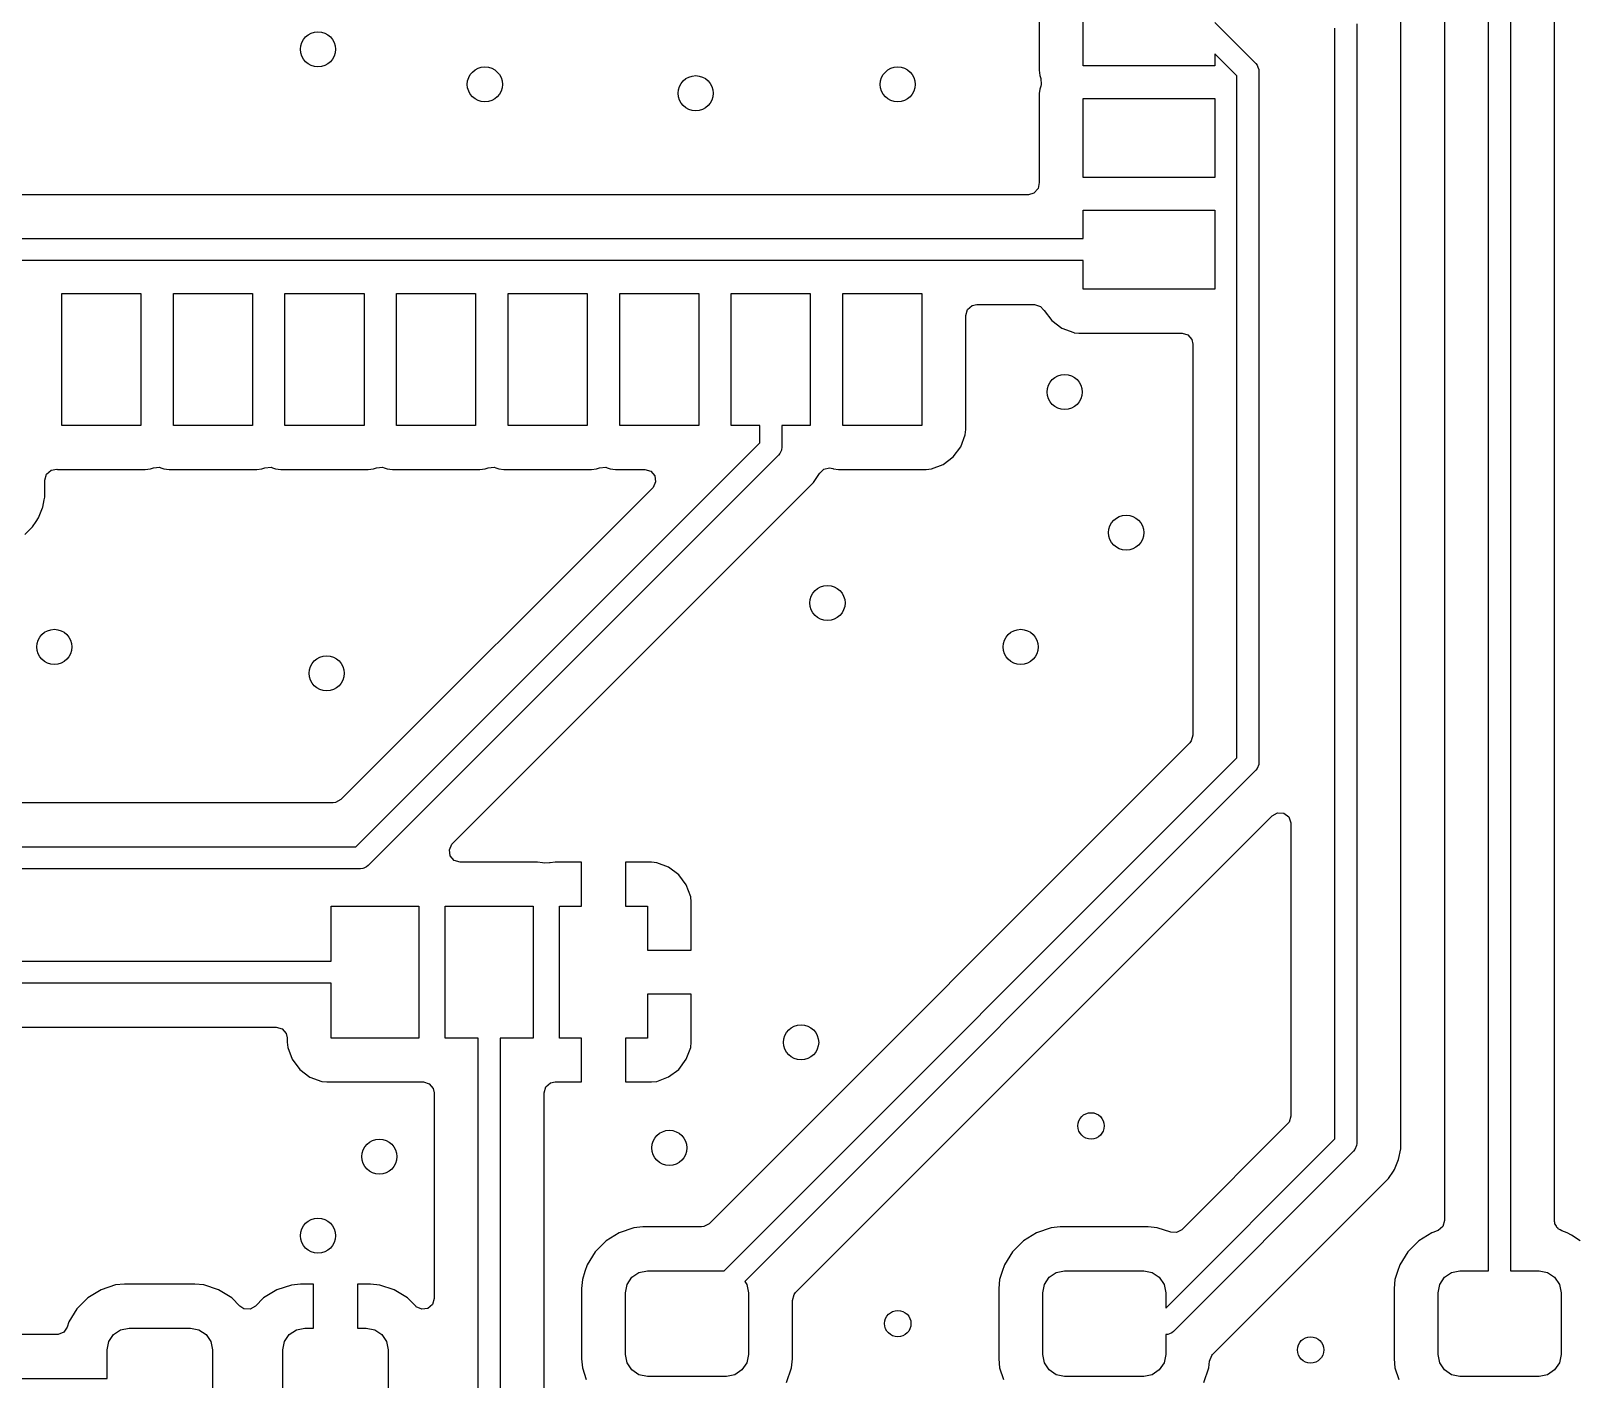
# Model space of a CAD drawing. Extents: x 2.03 to 8.88, y -5.74 to -2.97.
# Drawn here: x 4.509 to 5.202, y -4.277 to -3.673 of the extents above; entities that cross this region are included whole.
import ezdxf

# ---------------------------------------------------------------- set-up
doc = ezdxf.new("R2010")
doc.units = 0
doc.header["$MEASUREMENT"] = 0
doc.layers.add('BLACK', color=7, linetype='CONTINUOUS')

msp = doc.modelspace()

# ---------------------------------------------------------------- linework, layer by layer
at = {"layer": 'BLACK', "linetype": 'CONTINUOUS'}
for p, q in [((5.17224, -3.59425), (5.17224, -4.22835)), ((5.19195, -3.89575), (5.19195, -3.59183)), ((5.1624, -4.22835), (5.1624, -3.59629)), ((5.1427, -3.60647), (5.1427, -4.20583)), ((4.961, -3.65127), (4.961, -3.69047)), ((4.98071, -3.68858), (4.98071, -3.65315)), ((5.03976, -3.66918), (5.05805, -3.68747)), ((5.0935, -4.16922), (5.0935, -3.67172)), ((5.10335, -3.66969), (5.10335, -4.17126)), ((5.12305, -4.16883), (5.12305, -3.66726)), ((5.04965, -3.69298), (5.03976, -3.6831)), ((5.03976, -3.6831), (5.03976, -3.68858)), ((4.961, -3.69047), (4.961, -3.69047)), ((4.961, -3.69047), (4.96126, -3.69281)), ((4.96126, -3.69281), (4.96176, -3.69416)), ((5.03976, -3.68858), (4.98071, -3.68858)), ((5.04965, -3.99851), (5.04965, -3.69298)), ((5.05805, -3.68747), (5.05866, -3.68821)), ((5.05866, -3.68821), (5.05866, -3.68821)), ((5.05866, -3.68821), (5.05905, -3.68917)), ((5.05905, -3.68917), (5.05937, -3.68994)), ((5.05937, -3.68994), (5.05939, -3.68998)), ((5.05939, -3.68998), (5.05949, -3.69094)), ((5.05949, -3.69094), (5.05949, -4.00055)), ((4.96126, -3.69892), (4.96105, -3.70087)), ((4.96176, -3.69757), (4.96126, -3.69892)), ((4.96176, -3.69416), (4.96195, -3.6969)), ((4.96195, -3.6969), (4.96176, -3.69757)), ((4.96105, -3.70087), (4.961, -3.70126)), ((4.961, -3.70126), (4.961, -3.70127)), ((4.961, -3.70127), (4.961, -3.74047)), ((4.98071, -3.73858), (4.98071, -3.70315)), ((4.98071, -3.70315), (5.03976, -3.70315)), ((5.03976, -3.70315), (5.03976, -3.73858)), ((4.96104, -3.74084), (4.96056, -3.74354)), ((4.961, -3.74047), (4.961, -3.74047)), ((4.961, -3.74047), (4.96104, -3.74084)), ((5.03976, -3.73858), (4.98071, -3.73858)), ((4.95619, -3.74624), (4.39175, -3.74624)), ((4.95868, -3.74556), (4.95619, -3.74624)), ((4.96056, -3.74354), (4.95868, -3.74556)), ((4.98071, -3.76594), (4.98071, -3.75315)), ((4.98071, -3.75315), (5.03976, -3.75315)), ((5.03976, -3.75315), (5.03976, -3.78858)), ((4.39417, -3.76594), (4.98071, -3.76594)), ((4.98071, -3.77579), (4.39621, -3.77579)), ((4.98071, -3.78858), (4.98071, -3.77579)), ((5.03976, -3.78858), (4.98071, -3.78858)), ((4.52303, -3.84961), (4.52303, -3.79055)), ((4.52303, -3.79055), (4.55846, -3.79055)), ((4.55846, -3.79055), (4.55846, -3.84961)), ((4.57303, -3.84961), (4.57303, -3.79055)), ((4.57303, -3.79055), (4.60846, -3.79055)), ((4.60846, -3.79055), (4.60846, -3.84961)), ((4.62303, -3.84961), (4.62303, -3.79055)), ((4.62303, -3.79055), (4.65846, -3.79055)), ((4.65846, -3.79055), (4.65846, -3.84961)), ((4.67303, -3.84961), (4.67303, -3.79055)), ((4.67303, -3.79055), (4.70846, -3.79055)), ((4.70846, -3.79055), (4.70846, -3.84961)), ((4.72303, -3.84961), (4.72303, -3.79055)), ((4.72303, -3.79055), (4.75846, -3.79055)), ((4.75846, -3.79055), (4.75846, -3.84961)), ((4.77303, -3.84961), (4.77303, -3.79055)), ((4.77303, -3.79055), (4.80846, -3.79055)), ((4.80846, -3.79055), (4.80846, -3.84961)), ((4.82303, -3.84961), (4.82303, -3.79055)), ((4.82303, -3.79055), (4.85846, -3.79055)), ((4.85846, -3.79055), (4.85846, -3.84961)), ((4.87303, -3.84961), (4.87303, -3.79055)), ((4.87303, -3.79055), (4.90846, -3.79055)), ((4.90846, -3.79055), (4.90846, -3.84961)), ((4.92894, -3.79773), (4.93102, -3.79593)), ((4.93102, -3.79593), (4.93305, -3.79549)), ((4.93305, -3.79549), (4.9589, -3.79549)), ((4.9589, -3.79549), (4.96154, -3.79627)), ((4.96154, -3.79627), (4.96302, -3.79785)), ((4.92817, -3.80037), (4.92894, -3.79773)), ((4.92817, -3.85149), (4.92817, -3.80037)), ((4.96302, -3.79785), (4.96303, -3.79784)), ((4.96303, -3.79784), (4.9631, -3.79794)), ((4.9631, -3.79794), (4.96319, -3.79803)), ((4.96319, -3.79803), (4.96324, -3.79812)), ((4.96324, -3.79812), (4.96663, -3.80266)), ((4.96663, -3.80266), (4.96663, -3.80266)), ((4.96663, -3.80266), (4.97117, -3.80605)), ((4.97117, -3.80605), (4.97117, -3.80605)), ((4.97117, -3.80605), (4.97648, -3.80804)), ((4.97648, -3.80804), (4.97648, -3.80804)), ((4.97648, -3.80804), (4.97675, -3.80806)), ((4.97675, -3.80806), (4.97882, -3.80829)), ((4.97882, -3.80829), (5.02506, -3.80829)), ((5.02506, -3.80829), (5.0277, -3.80906)), ((5.0277, -3.80906), (5.0295, -3.81114)), ((5.0295, -3.81114), (5.02994, -3.81317)), ((5.02994, -3.81317), (5.02994, -3.98833)), ((4.55846, -3.84961), (4.52303, -3.84961)), ((4.60846, -3.84961), (4.57303, -3.84961)), ((4.65846, -3.84961), (4.62303, -3.84961)), ((4.70846, -3.84961), (4.67303, -3.84961)), ((4.75846, -3.84961), (4.72303, -3.84961)), ((4.80846, -3.84961), (4.77303, -3.84961)), ((4.83583, -3.84961), (4.82303, -3.84961)), ((4.83583, -3.85741), (4.83583, -3.84961)), ((4.85846, -3.84961), (4.84567, -3.84961)), ((4.84567, -3.84961), (4.84567, -3.85945)), ((4.90846, -3.84961), (4.87303, -3.84961)), ((4.92792, -3.85384), (4.92817, -3.85149)), ((4.65485, -4.03839), (4.83583, -3.85741)), ((4.84567, -3.85945), (4.84557, -3.86041)), ((4.92254, -3.86368), (4.92594, -3.85915)), ((4.92594, -3.85915), (4.92792, -3.85384)), ((4.84423, -3.86293), (4.66037, -4.04679)), ((4.84484, -3.86218), (4.84423, -3.86293)), ((4.84548, -3.86063), (4.84484, -3.86218)), ((4.84484, -3.86218), (4.84484, -3.86218)), ((4.84557, -3.86041), (4.84548, -3.86063)), ((4.84557, -3.86041), (4.84557, -3.86041)), ((4.91801, -3.86708), (4.92254, -3.86368)), ((4.51537, -3.87413), (4.51615, -3.87149)), ((4.51615, -3.87149), (4.51823, -3.86968)), ((4.51823, -3.86968), (4.52078, -3.86927)), ((4.52078, -3.86927), (4.52115, -3.86931)), ((4.52115, -3.86931), (4.56035, -3.86931)), ((4.56035, -3.86931), (4.5627, -3.86906)), ((4.5627, -3.86906), (4.56404, -3.86856)), ((4.56404, -3.86856), (4.56679, -3.86836)), ((4.56679, -3.86836), (4.56745, -3.86856)), ((4.56745, -3.86856), (4.5688, -3.86906)), ((4.5688, -3.86906), (4.57115, -3.86931)), ((4.57115, -3.86931), (4.61035, -3.86931)), ((4.61035, -3.86931), (4.6127, -3.86906)), ((4.6127, -3.86906), (4.61404, -3.86856)), ((4.61404, -3.86856), (4.61679, -3.86836)), ((4.61679, -3.86836), (4.61745, -3.86856)), ((4.61745, -3.86856), (4.6188, -3.86906)), ((4.6188, -3.86906), (4.62115, -3.86931)), ((4.62115, -3.86931), (4.66035, -3.86931)), ((4.66035, -3.86931), (4.6627, -3.86906)), ((4.6627, -3.86906), (4.66404, -3.86856)), ((4.66404, -3.86856), (4.66679, -3.86836)), ((4.66679, -3.86836), (4.66745, -3.86856)), ((4.66745, -3.86856), (4.6688, -3.86906)), ((4.6688, -3.86906), (4.67115, -3.86931)), ((4.67115, -3.86931), (4.71035, -3.86931)), ((4.71035, -3.86931), (4.7127, -3.86906)), ((4.7127, -3.86906), (4.71404, -3.86856)), ((4.71404, -3.86856), (4.71679, -3.86836)), ((4.71679, -3.86836), (4.71745, -3.86856)), ((4.71745, -3.86856), (4.7188, -3.86906)), ((4.7188, -3.86906), (4.72115, -3.86931)), ((4.72115, -3.86931), (4.76035, -3.86931)), ((4.76035, -3.86931), (4.7627, -3.86906)), ((4.7627, -3.86906), (4.76404, -3.86856)), ((4.76404, -3.86856), (4.76679, -3.86836)), ((4.76679, -3.86836), (4.76745, -3.86856)), ((4.76745, -3.86856), (4.7688, -3.86906)), ((4.7688, -3.86906), (4.77115, -3.86931)), ((4.77115, -3.86931), (4.78427, -3.86931)), ((4.78427, -3.86931), (4.78691, -3.87009)), ((4.78691, -3.87009), (4.78871, -3.87216)), ((4.78871, -3.87216), (4.78911, -3.87489)), ((4.85988, -3.87513), (4.86257, -3.87111)), ((4.86257, -3.87111), (4.8627, -3.87091)), ((4.86257, -3.87111), (4.86257, -3.87111)), ((4.8627, -3.87091), (4.86277, -3.87096)), ((4.86277, -3.87096), (4.86444, -3.86927)), ((4.86444, -3.86927), (4.86712, -3.86866)), ((4.86712, -3.86866), (4.86852, -3.86895)), ((4.86852, -3.86895), (4.8688, -3.86906)), ((4.8688, -3.86906), (4.87115, -3.86931)), ((4.87115, -3.86931), (4.91035, -3.86931)), ((4.91035, -3.86931), (4.9127, -3.86906)), ((4.9127, -3.86906), (4.91801, -3.86708)), ((4.51537, -3.87691), (4.51537, -3.87413)), ((4.51537, -3.88176), (4.51537, -3.87691)), ((4.78773, -3.87764), (4.64812, -4.01725)), ((4.6981, -4.03692), (4.85988, -3.87515)), ((4.78796, -3.87739), (4.78773, -3.87764)), ((4.78911, -3.87489), (4.78796, -3.87739)), ((4.85988, -3.87515), (4.85988, -3.87513)), ((4.51257, -3.891), (4.51443, -3.88651)), ((4.51443, -3.88651), (4.51449, -3.88619)), ((4.51449, -3.88619), (4.51513, -3.883)), ((4.51513, -3.883), (4.51537, -3.88176)), ((4.50988, -3.89503), (4.51149, -3.89262)), ((4.51149, -3.89262), (4.51257, -3.891)), ((4.50645, -3.89846), (4.50988, -3.89503)), ((5.19195, -3.93889), (5.19195, -3.89575)), ((5.19195, -4.20264), (5.19195, -3.93889)), ((5.02917, -3.99097), (5.02851, -3.99178)), ((5.02994, -3.98833), (5.02917, -3.99097)), ((5.02851, -3.99178), (4.81308, -4.20721)), ((4.81981, -4.22835), (5.04965, -3.99851)), ((5.05805, -4.00403), (4.82904, -4.23304)), ((5.05866, -4.00329), (5.05805, -4.00403)), ((5.05939, -4.00151), (5.05866, -4.00329)), ((5.05949, -4.00055), (5.05939, -4.00151)), ((5.05939, -4.00151), (5.05939, -4.00151)), ((4.64467, -4.01868), (4.36357, -4.01868)), ((4.6457, -4.01857), (4.64467, -4.01868)), ((4.64812, -4.01725), (4.6457, -4.01857)), ((4.85184, -4.2381), (5.06547, -4.02448)), ((5.06547, -4.02448), (5.06788, -4.02316)), ((5.06788, -4.02316), (5.07062, -4.02336)), ((5.07062, -4.02336), (5.07283, -4.02501)), ((5.07283, -4.02501), (5.07379, -4.02758)), ((5.07379, -4.02758), (5.0738, -4.02793)), ((5.0738, -4.02793), (5.0738, -4.15904)), ((4.17707, -4.03839), (4.65485, -4.03839)), ((4.69672, -4.03968), (4.69786, -4.03718)), ((4.69786, -4.03718), (4.6981, -4.03692)), ((4.69711, -4.0424), (4.69672, -4.03968)), ((4.69891, -4.04448), (4.69711, -4.0424)), ((4.70155, -4.04526), (4.69891, -4.04448)), ((4.73614, -4.04526), (4.70155, -4.04526)), ((4.73848, -4.04551), (4.73614, -4.04526)), ((4.73614, -4.04526), (4.73614, -4.04526)), ((4.73614, -4.04526), (4.73614, -4.04526)), ((4.73614, -4.04526), (4.73614, -4.04526)), ((4.73849, -4.04551), (4.73848, -4.04551)), ((4.73915, -4.0457), (4.73849, -4.04551)), ((4.74152, -4.04553), (4.73915, -4.0457)), ((4.74154, -4.0456), (4.74152, -4.04553)), ((4.74184, -4.04553), (4.74154, -4.0456)), ((4.74418, -4.04528), (4.74184, -4.04553)), ((4.75591, -4.04528), (4.74418, -4.04528)), ((4.75591, -4.06496), (4.75591, -4.04528)), ((4.78732, -4.04528), (4.77559, -4.04528)), ((4.77559, -4.04528), (4.77559, -4.06496)), ((4.78966, -4.04553), (4.78732, -4.04528)), ((4.79496, -4.04751), (4.78966, -4.04553)), ((4.78966, -4.04553), (4.78966, -4.04553)), ((4.65689, -4.04823), (4.17707, -4.04823)), ((4.65785, -4.04813), (4.65689, -4.04823)), ((4.65837, -4.04792), (4.65785, -4.04813)), ((4.65785, -4.04813), (4.65785, -4.04813)), ((4.65962, -4.0474), (4.65837, -4.04792)), ((4.66037, -4.04679), (4.65962, -4.0474)), ((4.65962, -4.0474), (4.65962, -4.0474)), ((4.7995, -4.0509), (4.79496, -4.04751)), ((4.79496, -4.04751), (4.79496, -4.04751)), ((4.80289, -4.05543), (4.7995, -4.0509)), ((4.7995, -4.0509), (4.7995, -4.0509)), ((4.80487, -4.06073), (4.80289, -4.05543)), ((4.80289, -4.05543), (4.80289, -4.05543)), ((4.6437, -4.08957), (4.6437, -4.06496)), ((4.6437, -4.06496), (4.68307, -4.06496)), ((4.68307, -4.06496), (4.68307, -4.12402)), ((4.69488, -4.12402), (4.69488, -4.06496)), ((4.69488, -4.06496), (4.73425, -4.06496)), ((4.73425, -4.06496), (4.73425, -4.12402)), ((4.74606, -4.12402), (4.74606, -4.06496)), ((4.74606, -4.06496), (4.75591, -4.06496)), ((4.77559, -4.06496), (4.78543, -4.06496)), ((4.78543, -4.06496), (4.78543, -4.08465)), ((4.80512, -4.06308), (4.80487, -4.06073)), ((4.80487, -4.06073), (4.80487, -4.06073)), ((4.80512, -4.08465), (4.80512, -4.06308)), ((4.80512, -4.06308), (4.80512, -4.06308)), ((4.78543, -4.08465), (4.80512, -4.08465)), ((4.46063, -4.08957), (4.6437, -4.08957)), ((4.6437, -4.09941), (4.46267, -4.09941)), ((4.6437, -4.12402), (4.6437, -4.09941)), ((4.80512, -4.10433), (4.78543, -4.10433)), ((4.78543, -4.10433), (4.78543, -4.12402)), ((4.80512, -4.1259), (4.80512, -4.10433)), ((4.47285, -4.11911), (4.61911, -4.11911)), ((4.61911, -4.11911), (4.62175, -4.11989)), ((4.62175, -4.11989), (4.62355, -4.12197)), ((4.62355, -4.12197), (4.624, -4.124)), ((4.624, -4.124), (4.624, -4.1259)), ((4.624, -4.1259), (4.62425, -4.12825)), ((4.62425, -4.12825), (4.62623, -4.13356)), ((4.68307, -4.12402), (4.6437, -4.12402)), ((4.70965, -4.12402), (4.69488, -4.12402)), ((4.70965, -4.30308), (4.70965, -4.12402)), ((4.73425, -4.12402), (4.71949, -4.12402)), ((4.71949, -4.12402), (4.71949, -4.30512)), ((4.75591, -4.12402), (4.74606, -4.12402)), ((4.75591, -4.1437), (4.75591, -4.12402)), ((4.78543, -4.12402), (4.77559, -4.12402)), ((4.77559, -4.12402), (4.77559, -4.1437)), ((4.80289, -4.13355), (4.80487, -4.12824)), ((4.80487, -4.12824), (4.80512, -4.1259)), ((4.80487, -4.12824), (4.80487, -4.12824)), ((4.80512, -4.1259), (4.80512, -4.1259)), ((4.62623, -4.13356), (4.62623, -4.13356)), ((4.62623, -4.13356), (4.62962, -4.13809)), ((4.7995, -4.13808), (4.80289, -4.13355)), ((4.80289, -4.13355), (4.80289, -4.13355)), ((4.62962, -4.13809), (4.62962, -4.13809)), ((4.62962, -4.13809), (4.63416, -4.14149)), ((4.63416, -4.14149), (4.63416, -4.14149)), ((4.63416, -4.14149), (4.63947, -4.14347)), ((4.63947, -4.14347), (4.63947, -4.14347)), ((4.63947, -4.14347), (4.63974, -4.1435)), ((4.63974, -4.1435), (4.64182, -4.14372)), ((4.78732, -4.1437), (4.78966, -4.14345)), ((4.78966, -4.14345), (4.79496, -4.14147)), ((4.78966, -4.14345), (4.78966, -4.14345)), ((4.79496, -4.14147), (4.7995, -4.13808)), ((4.79496, -4.14147), (4.79496, -4.14147)), ((4.7995, -4.13808), (4.7995, -4.13808)), ((4.64182, -4.14372), (4.68496, -4.14372)), ((4.68496, -4.14372), (4.68506, -4.14372)), ((4.68506, -4.14372), (4.6877, -4.1445)), ((4.6877, -4.1445), (4.6895, -4.14657)), ((4.6895, -4.14657), (4.68994, -4.1486)), ((4.68994, -4.1486), (4.68994, -4.24073)), ((4.73919, -4.14858), (4.73997, -4.14594)), ((4.73919, -4.30249), (4.73919, -4.14858)), ((4.73997, -4.14594), (4.74205, -4.14414)), ((4.74205, -4.14414), (4.74407, -4.1437)), ((4.74407, -4.1437), (4.75591, -4.1437)), ((4.77559, -4.1437), (4.78732, -4.1437)), ((4.78732, -4.1437), (4.78732, -4.1437)), ((5.07237, -4.16249), (5.02497, -4.20989)), ((5.07302, -4.16168), (5.07237, -4.16249)), ((5.0738, -4.15904), (5.07302, -4.16168)), ((5.01772, -4.24501), (5.0935, -4.16922)), ((5.10335, -4.17126), (5.10325, -4.17222)), ((5.12305, -4.17369), (5.12305, -4.16883)), ((5.10191, -4.17474), (5.0212, -4.25545)), ((5.10252, -4.17399), (5.10191, -4.17474)), ((5.10325, -4.17222), (5.10252, -4.17399)), ((5.10325, -4.17222), (5.10325, -4.17222)), ((5.1221, -4.17844), (5.12305, -4.17369)), ((5.11755, -4.18696), (5.11979, -4.18361)), ((5.11979, -4.18361), (5.12025, -4.18292)), ((5.12025, -4.18292), (5.1221, -4.17844)), ((5.03872, -4.26579), (5.11412, -4.19039)), ((5.11412, -4.19039), (5.11755, -4.18696)), ((5.11412, -4.19039), (5.11412, -4.19039)), ((5.1427, -4.20583), (5.14192, -4.20847)), ((5.19195, -4.20583), (5.19195, -4.20264)), ((5.19198, -4.20635), (5.19195, -4.20583)), ((4.77286, -4.21123), (4.76698, -4.21485)), ((4.77942, -4.20906), (4.77286, -4.21123)), ((4.77286, -4.21123), (4.77286, -4.21123)), ((4.78346, -4.20864), (4.77942, -4.20906)), ((4.77942, -4.20906), (4.77942, -4.20906)), ((4.80963, -4.20864), (4.78346, -4.20864)), ((4.78346, -4.20864), (4.78346, -4.20864)), ((4.81067, -4.20853), (4.80963, -4.20864)), ((4.81308, -4.20721), (4.81067, -4.20853)), ((4.95987, -4.21123), (4.95399, -4.21485)), ((4.96643, -4.20906), (4.95987, -4.21123)), ((4.95987, -4.21123), (4.95987, -4.21123)), ((4.97047, -4.20864), (4.96643, -4.20906)), ((4.96643, -4.20906), (4.96643, -4.20906)), ((5.00984, -4.20864), (4.97047, -4.20864)), ((4.97047, -4.20864), (4.97047, -4.20864)), ((5.01389, -4.20906), (5.00984, -4.20864)), ((5.01998, -4.21107), (5.01389, -4.20906)), ((5.01389, -4.20906), (5.01389, -4.20906)), ((5.02255, -4.21121), (5.01998, -4.21107)), ((5.02497, -4.20989), (5.02255, -4.21121)), ((5.13703, -4.21123), (5.13116, -4.21485)), ((5.13739, -4.21111), (5.13703, -4.21123)), ((5.13703, -4.21123), (5.13703, -4.21123)), ((5.13935, -4.21046), (5.13739, -4.21111)), ((5.13984, -4.21027), (5.13935, -4.21046)), ((5.14192, -4.20847), (5.13984, -4.21027)), ((5.19205, -4.20653), (5.19198, -4.20635)), ((5.19215, -4.2072), (5.19205, -4.20653)), ((5.19267, -4.20801), (5.19215, -4.2072)), ((5.19303, -4.20889), (5.19267, -4.20801)), ((5.1934, -4.20915), (5.19303, -4.20889)), ((5.19363, -4.20952), (5.1934, -4.20915)), ((5.19451, -4.20991), (5.19363, -4.20952)), ((5.19529, -4.21046), (5.19451, -4.20991)), ((5.19761, -4.21123), (5.19529, -4.21046)), ((5.19952, -4.21241), (5.19761, -4.21123)), ((5.19761, -4.21123), (5.19761, -4.21123)), ((5.19761, -4.21123), (5.19761, -4.21123)), ((5.20349, -4.21485), (5.19952, -4.21241)), ((4.7621, -4.21974), (4.75847, -4.22562)), ((4.76698, -4.21485), (4.7621, -4.21974)), ((4.94911, -4.21974), (4.94548, -4.22562)), ((4.95399, -4.21485), (4.94911, -4.21974)), ((5.12627, -4.21974), (5.12265, -4.22562)), ((5.13116, -4.21485), (5.12627, -4.21974)), ((4.75847, -4.22562), (4.75746, -4.22866)), ((4.75847, -4.22562), (4.75847, -4.22562)), ((4.94548, -4.22562), (4.94447, -4.22866)), ((4.94548, -4.22562), (4.94548, -4.22562)), ((5.12265, -4.22562), (5.12164, -4.22866)), ((5.12265, -4.22562), (5.12265, -4.22562)), ((4.7563, -4.23217), (4.75589, -4.23622)), ((4.75746, -4.22866), (4.7563, -4.23217)), ((4.7563, -4.23217), (4.7563, -4.23217)), ((4.7563, -4.23217), (4.7563, -4.23217)), ((4.77634, -4.23442), (4.77847, -4.23123)), ((4.77847, -4.23123), (4.78167, -4.2291)), ((4.78167, -4.2291), (4.78543, -4.22835)), ((4.78543, -4.22835), (4.81981, -4.22835)), ((4.82904, -4.23304), (4.82996, -4.23442)), ((4.94331, -4.23217), (4.94289, -4.23622)), ((4.94447, -4.22866), (4.94331, -4.23217)), ((4.94331, -4.23217), (4.94331, -4.23217)), ((4.94331, -4.23217), (4.94331, -4.23217)), ((4.96335, -4.23442), (4.96548, -4.23123)), ((4.96548, -4.23123), (4.96867, -4.2291)), ((4.96867, -4.2291), (4.97244, -4.22835)), ((4.97244, -4.22835), (5.00787, -4.22835)), ((5.00787, -4.22835), (5.01164, -4.2291)), ((5.01164, -4.2291), (5.01483, -4.23123)), ((5.01483, -4.23123), (5.01697, -4.23442)), ((5.12047, -4.23217), (5.12006, -4.23622)), ((5.12164, -4.22866), (5.12047, -4.23217)), ((5.12047, -4.23217), (5.12047, -4.23217)), ((5.12047, -4.23217), (5.12047, -4.23217)), ((5.14051, -4.23442), (5.14265, -4.23123)), ((5.14265, -4.23123), (5.14584, -4.2291)), ((5.14584, -4.2291), (5.14961, -4.22835)), ((5.14961, -4.22835), (5.1624, -4.22835)), ((5.17224, -4.22835), (5.18504, -4.22835)), ((5.18504, -4.22835), (5.18881, -4.2291)), ((5.18881, -4.2291), (5.192, -4.23123)), ((5.192, -4.23123), (5.19413, -4.23442)), ((4.5347, -4.24044), (4.52981, -4.24533)), ((4.54058, -4.23682), (4.5347, -4.24044)), ((4.54713, -4.23465), (4.54058, -4.23682)), ((4.54058, -4.23682), (4.54058, -4.23682)), ((4.55118, -4.23423), (4.54713, -4.23465)), ((4.54713, -4.23465), (4.54713, -4.23465)), ((4.58268, -4.23423), (4.55118, -4.23423)), ((4.55118, -4.23423), (4.55118, -4.23423)), ((4.58672, -4.23465), (4.58268, -4.23423)), ((4.59322, -4.2368), (4.58672, -4.23465)), ((4.58672, -4.23465), (4.58672, -4.23465)), ((4.59328, -4.23682), (4.59322, -4.2368)), ((4.59394, -4.23722), (4.59328, -4.23682)), ((4.59328, -4.23682), (4.59328, -4.23682)), ((4.59916, -4.24044), (4.59394, -4.23722)), ((4.60286, -4.24415), (4.59916, -4.24044)), ((4.59916, -4.24044), (4.59916, -4.24044)), ((4.61345, -4.24046), (4.60977, -4.24415)), ((4.61933, -4.23684), (4.61345, -4.24046)), ((4.62588, -4.23467), (4.61933, -4.23684)), ((4.61933, -4.23684), (4.61933, -4.23684)), ((4.62992, -4.23425), (4.62588, -4.23467)), ((4.63583, -4.23425), (4.62992, -4.23425)), ((4.62992, -4.23425), (4.62992, -4.23425)), ((4.63583, -4.25394), (4.63583, -4.23425)), ((4.66142, -4.23425), (4.65551, -4.23425)), ((4.65551, -4.23425), (4.65551, -4.25394)), ((4.66546, -4.23467), (4.66142, -4.23425)), ((4.67201, -4.23684), (4.66546, -4.23467)), ((4.66546, -4.23467), (4.66546, -4.23467)), ((4.67789, -4.24046), (4.67201, -4.23684)), ((4.67201, -4.23684), (4.67201, -4.23684)), ((4.68161, -4.24418), (4.67789, -4.24046)), ((4.75589, -4.23622), (4.75589, -4.26772)), ((4.77559, -4.23819), (4.77634, -4.23442)), ((4.77559, -4.26575), (4.77559, -4.23819)), ((4.82996, -4.23442), (4.83071, -4.23819)), ((4.83071, -4.23819), (4.83071, -4.26575)), ((4.85041, -4.24155), (4.85119, -4.23891)), ((4.85119, -4.23891), (4.85184, -4.2381)), ((4.94289, -4.23622), (4.94289, -4.26772)), ((4.9626, -4.23819), (4.96335, -4.23442)), ((4.9626, -4.26575), (4.9626, -4.23819)), ((5.01697, -4.23442), (5.01772, -4.23819)), ((5.01772, -4.23819), (5.01772, -4.24501)), ((5.12006, -4.23622), (5.12006, -4.26772)), ((5.13976, -4.23819), (5.14051, -4.23442)), ((5.13976, -4.26575), (5.13976, -4.23819)), ((5.19413, -4.23442), (5.19488, -4.23819)), ((5.19488, -4.23819), (5.19488, -4.26575)), ((4.52981, -4.24533), (4.52619, -4.25121)), ((4.60461, -4.24527), (4.60286, -4.24415)), ((4.60735, -4.24546), (4.60461, -4.24527)), ((4.60977, -4.24415), (4.60735, -4.24546)), ((4.68186, -4.24442), (4.68161, -4.24418)), ((4.68436, -4.24556), (4.68186, -4.24442)), ((4.68709, -4.24517), (4.68436, -4.24556)), ((4.68917, -4.24337), (4.68709, -4.24517)), ((4.68994, -4.24073), (4.68917, -4.24337)), ((4.85041, -4.26772), (4.85041, -4.24155)), ((4.52542, -4.25352), (4.52385, -4.25579)), ((4.52619, -4.25121), (4.52542, -4.25352)), ((4.52619, -4.25121), (4.52619, -4.25121)), ((4.54938, -4.25469), (4.55315, -4.25394)), ((4.55315, -4.25394), (4.58071, -4.25394)), ((4.58071, -4.25394), (4.58448, -4.25469)), ((4.62812, -4.25469), (4.63189, -4.25394)), ((4.63189, -4.25394), (4.63583, -4.25394)), ((4.65551, -4.25394), (4.65945, -4.25394)), ((4.65945, -4.25394), (4.66322, -4.25469)), ((4.52079, -4.25687), (4.5048, -4.25687)), ((4.52131, -4.25684), (4.52079, -4.25687)), ((4.52385, -4.25579), (4.52131, -4.25684)), ((4.54331, -4.26378), (4.54406, -4.26001)), ((4.54406, -4.26001), (4.54619, -4.25682)), ((4.54619, -4.25682), (4.54938, -4.25469)), ((4.58448, -4.25469), (4.58767, -4.25682)), ((4.58767, -4.25682), (4.5898, -4.26001)), ((4.5898, -4.26001), (4.59055, -4.26378)), ((4.62205, -4.26378), (4.6228, -4.26001)), ((4.6228, -4.26001), (4.62493, -4.25682)), ((4.62493, -4.25682), (4.62812, -4.25469)), ((4.66322, -4.25469), (4.66641, -4.25682)), ((4.66641, -4.25682), (4.66854, -4.26001)), ((4.66854, -4.26001), (4.66929, -4.26378)), ((5.01868, -4.2568), (5.01772, -4.25689)), ((5.01772, -4.25689), (5.01772, -4.26575)), ((5.01942, -4.25649), (5.01868, -4.2568)), ((5.01868, -4.2568), (5.01868, -4.2568)), ((5.02045, -4.25606), (5.01942, -4.25649)), ((5.0212, -4.25545), (5.02045, -4.25606)), ((5.02045, -4.25606), (5.02045, -4.25606)), ((4.54331, -4.27657), (4.54331, -4.26378)), ((4.59055, -4.26378), (4.59055, -4.29921)), ((4.62205, -4.29921), (4.62205, -4.26378)), ((4.66929, -4.26378), (4.66929, -4.29921)), ((4.75589, -4.26772), (4.75589, -4.26772)), ((4.75589, -4.26772), (4.7563, -4.27176)), ((4.77634, -4.26951), (4.77559, -4.26575)), ((4.83071, -4.26575), (4.82996, -4.26951)), ((4.85, -4.27176), (4.85041, -4.26772)), ((4.94289, -4.26772), (4.94289, -4.26772)), ((4.94289, -4.26772), (4.94331, -4.27176)), ((4.96335, -4.26951), (4.9626, -4.26575)), ((5.01772, -4.26575), (5.01697, -4.26951)), ((5.03732, -4.26875), (5.03836, -4.2662)), ((5.03836, -4.2662), (5.03872, -4.26579)), ((5.12006, -4.26772), (5.12006, -4.26772)), ((5.12006, -4.26772), (5.12047, -4.27176)), ((5.14051, -4.26951), (5.13976, -4.26575)), ((5.19488, -4.26575), (5.19413, -4.26951)), ((4.7563, -4.27176), (4.7563, -4.27176)), ((4.7563, -4.27176), (4.75805, -4.27703)), ((4.77847, -4.27271), (4.77634, -4.26951)), ((4.78167, -4.27484), (4.77847, -4.27271)), ((4.78543, -4.27559), (4.78167, -4.27484)), ((4.82463, -4.27484), (4.82087, -4.27559)), ((4.82783, -4.27271), (4.82463, -4.27484)), ((4.82996, -4.26951), (4.82783, -4.27271)), ((4.84783, -4.27832), (4.85, -4.27176)), ((4.94331, -4.27176), (4.94331, -4.27176)), ((4.94331, -4.27176), (4.94505, -4.27703)), ((4.96548, -4.27271), (4.96335, -4.26951)), ((4.96867, -4.27484), (4.96548, -4.27271)), ((4.97244, -4.27559), (4.96867, -4.27484)), ((5.01164, -4.27484), (5.00787, -4.27559)), ((5.01483, -4.27271), (5.01164, -4.27484)), ((5.01697, -4.26951), (5.01483, -4.27271)), ((5.03484, -4.27832), (5.03701, -4.27176)), ((5.03701, -4.27176), (5.03732, -4.26875)), ((5.12047, -4.27176), (5.12047, -4.27176)), ((5.12047, -4.27176), (5.12222, -4.27703)), ((5.14265, -4.27271), (5.14051, -4.26951)), ((5.14584, -4.27484), (5.14265, -4.27271)), ((5.14961, -4.27559), (5.14584, -4.27484)), ((5.18881, -4.27484), (5.18504, -4.27559)), ((5.192, -4.27271), (5.18881, -4.27484)), ((5.19413, -4.26951), (5.192, -4.27271)), ((4.48228, -4.27657), (4.51772, -4.27657)), ((4.51772, -4.27657), (4.54331, -4.27657)), ((4.82087, -4.27559), (4.78543, -4.27559)), ((5.00787, -4.27559), (4.97244, -4.27559)), ((5.18504, -4.27559), (5.14961, -4.27559))]:
    msp.add_line(p, q, dxfattribs=at)
at = {"layer": 'BLACK'}
for centre, radius in [((4.6378, -3.6811), 0.00787), ((4.7126, -3.69685), 0.00787), ((4.80709, -3.70079), 0.00787), ((4.89764, -3.69685), 0.00787), ((4.97244, -3.83465), 0.00787), ((5, -3.89764), 0.00787), ((4.86614, -3.92913), 0.00787), ((4.51969, -3.94882), 0.00787), ((4.95276, -3.94882), 0.00787), ((4.64173, -3.96063), 0.00787), ((4.85433, -4.12598), 0.00787), ((4.98425, -4.16339), 0.00591), ((4.66535, -4.17717), 0.00787), ((4.79528, -4.17323), 0.00787), ((4.6378, -4.2126), 0.00787), ((4.89764, -4.25197), 0.00591), ((5.08268, -4.26378), 0.00591)]:
    msp.add_circle(centre, radius, dxfattribs=at)
at = {"layer": 'WHITE'}
for centre, radius in [((4.6378, -3.6811), 0.00787), ((4.7126, -3.69685), 0.00787), ((4.80709, -3.70079), 0.00787), ((4.89764, -3.69685), 0.00787), ((4.97244, -3.83465), 0.00787), ((5, -3.89764), 0.00787), ((4.86614, -3.92913), 0.00787), ((4.51969, -3.94882), 0.00787), ((4.95276, -3.94882), 0.00787), ((4.64173, -3.96063), 0.00787), ((4.85433, -4.12598), 0.00787), ((4.98425, -4.16339), 0.00591), ((4.66535, -4.17717), 0.00787), ((4.79528, -4.17323), 0.00787), ((4.6378, -4.2126), 0.00787), ((4.89764, -4.25197), 0.00591), ((5.08268, -4.26378), 0.00591)]:
    msp.add_circle(centre, radius, dxfattribs=at)

doc.saveas('drawing.dxf')
